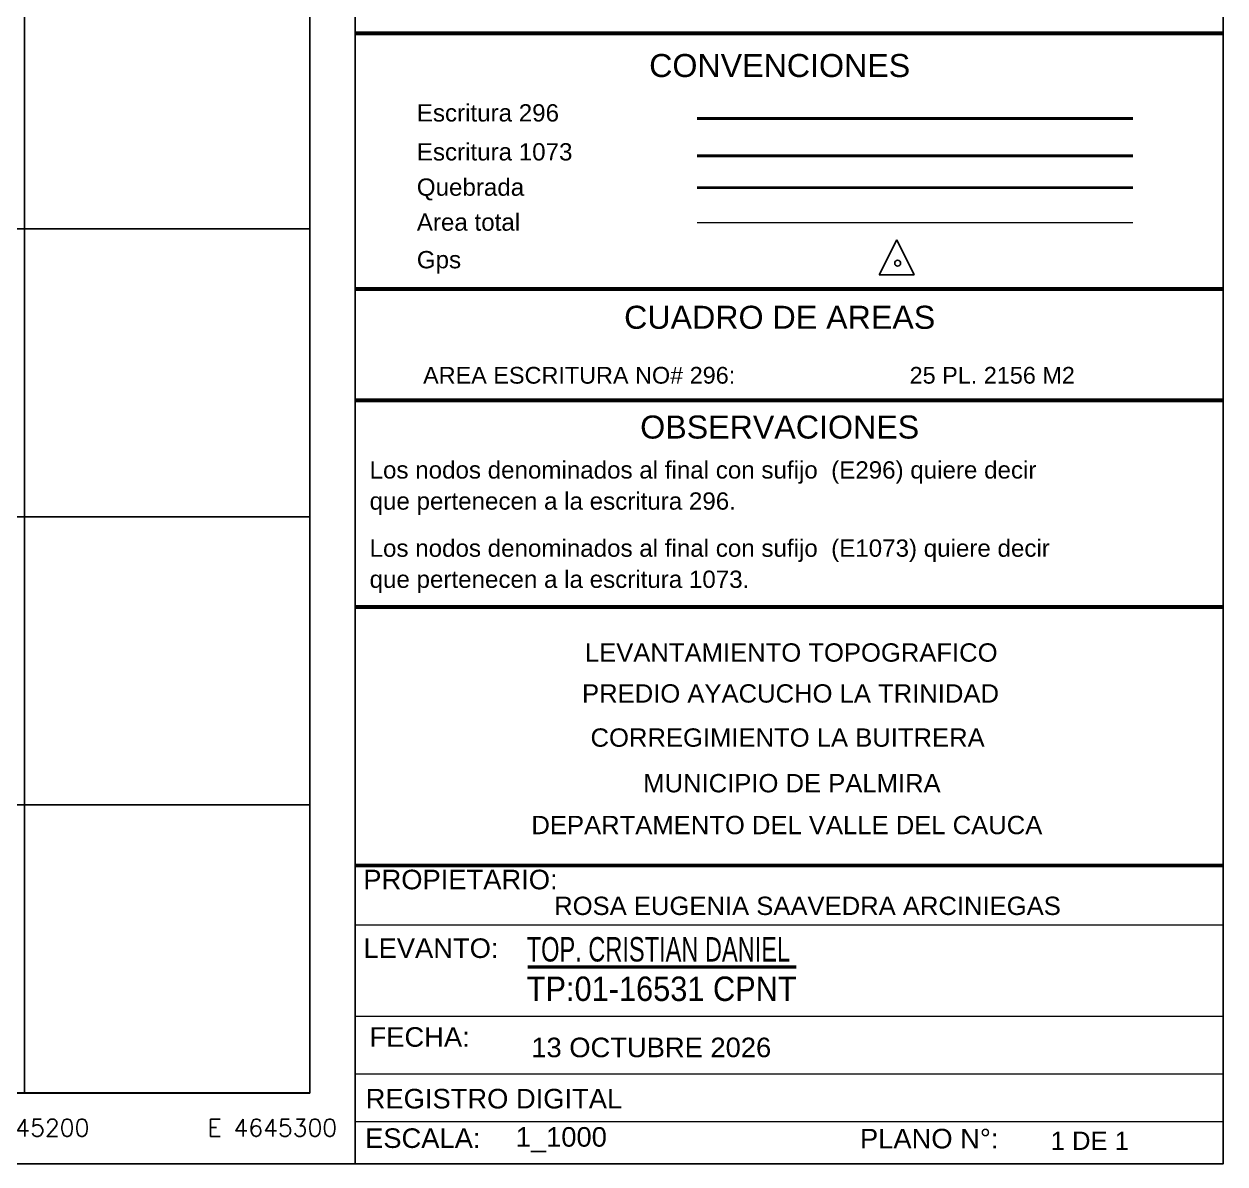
# Model space of a CAD drawing. Header units: metres. Extents: x 4644593 to 4645617, y 1943075 to 1943927.
# Drawn here: x 4645199.8 to 4645616.8, y 1943075.3 to 1943471.1 of the extents above; entities that cross this region are included whole.
import ezdxf
from ezdxf.enums import TextEntityAlignment as Align

# ---------------------------------------------------------------- set-up
doc = ezdxf.new("R2010")
doc.units = ezdxf.units.M
doc.linetypes.add('DASHED', pattern=[0.75, 0.5, -0.25])
for name, color, linetype in [('C-ANNO-TABL-TITL', 150, 'Continuous'), ('MAPA_COORDENADAS', 2, 'Continuous'), ('MAPA_CUADRICULA', 8, 'Continuous'), ('MAPA_MARCO', 7, 'Continuous'), ('Rotulo', 7, 'Continuous'), ('ROTULO_MARCO', 7, 'Continuous')]:
    doc.layers.add(name, color=color, linetype=linetype)
doc.styles.add('F', font='swissk.ttf')
doc.styles.get("Standard").update_dxf_attribs({"font": 'simplex.shx'})

# ---------------------------------------------------------------- blocks, each defined once
blk = doc.blocks.new('Station Mark')
at = {"color": 0, "linetype": 'ByBlock', "lineweight": -2}
for p, q in [((-0.0041, 0.0997), (-0.0791, -0.0503)), ((0.0709, -0.0503), (-0.0041, 0.0997)), ((-0.0791, -0.0503), (0.0709, -0.0503))]:
    blk.add_line(p, q, dxfattribs=at)
blk.add_circle((0, 0), 0.0125, dxfattribs=at)

msp = doc.modelspace()

# ---------------------------------------------------------------- linework, layer by layer
for points in [[(4644593.41, 1943926.77), (4645314.79, 1943926.77), (4645314.79, 1943075.29), (4644593.41, 1943075.29)], [(4645616.15, 1943926.77), (4645314.79, 1943926.77), (4645314.79, 1943075.29), (4645616.15, 1943075.29)]]:
    msp.add_lwpolyline(points, close=True)
at = {"color": 5, "const_width": 1, "flags": 128}
msp.add_lwpolyline([(4645433.52, 1943438.25), (4645584.92, 1943438.25)], dxfattribs=at)
at = {"color": 4, "const_width": 1, "flags": 128}
msp.add_lwpolyline([(4645433.52, 1943425.3), (4645584.92, 1943425.3)], dxfattribs=at)
at = {"color": 3, "const_width": 1, "flags": 128}
msp.add_lwpolyline([(4645433.52, 1943414.24), (4645584.92, 1943414.24)], dxfattribs=at)
at = {"color": 7, "linetype": 'DASHED', "ltscale": 10, "const_width": 0.5, "flags": 128}
msp.add_lwpolyline([(4645433.52, 1943402.09), (4645584.92, 1943402.09)], dxfattribs=at)
at = {"layer": 'MAPA_CUADRICULA'}
for p, q in [((4645200, 1943099.85), (4645200, 1943909.58)), ((4644613.98, 1943400), (4645299.01, 1943400)), ((4644613.98, 1943300), (4645299.01, 1943300)), ((4644613.98, 1943200), (4645299.01, 1943200)), ((4644613.98, 1943100), (4645299.01, 1943100))]:
    msp.add_line(p, q, dxfattribs=at)
at = {"layer": 'MAPA_MARCO'}
for p, q in [((4645299.01, 1943099.85), (4645299.01, 1943909.58)), ((4644613.98, 1943099.85), (4645299.01, 1943099.85))]:
    msp.add_line(p, q, dxfattribs=at)
at = {"layer": 'Rotulo', "lineweight": 0, "ltscale": 2, "const_width": 1.36}
for points in [[(4645314.79, 1943467.8), (4645616.15, 1943467.8)], [(4645314.79, 1943379.08), (4645616.15, 1943379.08)], [(4645314.79, 1943340.38), (4645616.15, 1943340.38)], [(4645314.79, 1943268.65), (4645616.15, 1943268.65)], [(4645314.79, 1943178.92), (4645616.15, 1943178.92)]]:
    msp.add_lwpolyline(points, dxfattribs=at)
at = {"layer": 'Rotulo', "lineweight": 0, "ltscale": 2}
for points in [[(4645314.79, 1943158.3), (4645616.15, 1943158.3)], [(4645314.79, 1943126.58), (4645616.15, 1943126.58)], [(4645314.79, 1943106.58), (4645616.15, 1943106.58)], [(4645314.79, 1943090.06), (4645616.15, 1943090.06)], [(4645314.79, 1943075.29), (4645616.15, 1943075.29)]]:
    msp.add_lwpolyline(points, dxfattribs=at)
at = {"layer": 'Rotulo', "color": 7, "lineweight": 0, "ltscale": 10, "const_width": 1.13}
msp.add_lwpolyline([(4645374.68, 1943143.7), (4645467.99, 1943143.7)], dxfattribs=at)
at = {"layer": 'ROTULO_MARCO'}
msp.add_line((4645314.79, 1943075.29), (4644593.41, 1943075.29), dxfattribs=at)

# ---------------------------------------------------------------- block references
at = {"color": 7, "xscale": 81.27032696776524, "yscale": 81.27032696776524, "zscale": 81.27032696776524}
msp.add_blockref('Station Mark', (4645503.17, 1943388.03), dxfattribs=at)

# ---------------------------------------------------------------- texts
at = {"layer": 'C-ANNO-TABL-TITL', "color": 7, "linetype": 'Continuous', "lineweight": -3, "char_height": 5.8175, "attachment_point": 1, "style": 'F'}
for s, insert in [('AREA ESCRITURA NO# 296:', (4645338.39, 1943352.03, 17.45)), ('25 PL. 2156 M2', (4645507.33, 1943352.03, 17.45))]:
    msp.add_mtext(s, dxfattribs=dict(at, insert=insert))
at = {"layer": 'MAPA_COORDENADAS', "color": 8}
for s, p in [('E 4645200', (4645200, 1943087.85)), ('E 4645300', (4645286.05, 1943087.85))]:
    msp.add_text(s, height=6, dxfattribs=at).set_placement(p, align=Align.MIDDLE_CENTER)
at = {"layer": 'Rotulo', "lineweight": 0, "style": 'F'}
for s, height, p in [('CONVENCIONES', 8, (4645462.21, 1943456.67)), ('CUADRO DE AREAS', 8, (4645462.21, 1943369.26)), ('OBSERVACIONES', 8, (4645462.21, 1943331.15)), ('LEVANTAMIENTO TOPOGRAFICO', 6.3666, (4645466.22, 1943252.87)), ('PREDIO AYACUCHO LA TRINIDAD', 6.3666, (4645465.97, 1943238.66)), ('CORREGIMIENTO LA BUITRERA', 6.3666, (4645464.96, 1943223.34)), ('MUNICIPIO DE PALMIRA', 6.3666, (4645466.47, 1943207.51)), ('DEPARTAMENTO DEL VALLE DEL CAUCA', 6.3666, (4645464.7, 1943192.98)), ('ROSA EUGENIA SAAVEDRA ARCINIEGAS', 6.3666, (4645471.87, 1943164.92))]:
    msp.add_text(s, height=height, dxfattribs=at).set_placement(p, align=Align.MIDDLE)
for s, p in [('Escritura 296', (4645336.21, 1943443.23)), ('Escritura 1073', (4645336.21, 1943429.7)), ('Quebrada', (4645336.21, 1943417.45)), ('Area total', (4645336.21, 1943405.31)), ('Gps', (4645336.21, 1943392.26))]:
    msp.add_text(s, height=6, dxfattribs=at).set_placement(p, align=Align.TOP_LEFT)
for s, height, p in [('Los nodos denominados al final con sufijo  (E296) quiere decir ', 6, (4645319.81, 1943313.26)), ('que pertenecen a la escritura 296.', 6, (4645319.81, 1943302.46)), ('Los nodos denominados al final con sufijo  (E1073) quiere decir ', 6, (4645319.81, 1943286.11)), ('que pertenecen a la escritura 1073.', 6, (4645319.81, 1943275.3)), ('PROPIETARIO:', 6.7911, (4645317.63, 1943170.66)), ('LEVANTO:', 6.791, (4645317.66, 1943146.82)), ('FECHA:', 6.791, (4645319.8, 1943115.99)), ('13 OCTUBRE 2026', 6.7911, (4645375.96, 1943112.36)), ('REGISTRO DIGITAL', 6.7911, (4645318.45, 1943094.57)), ('ESCALA:', 6.791, (4645318.25, 1943080.86)), ('PLANO N°:', 6.791, (4645490.09, 1943080.7)), ('1 DE 1', 6.367, (4645556.3, 1943080.17))]:
    msp.add_text(s, height=height, dxfattribs=at).set_placement(p)
at = {"layer": 'Rotulo', "color": 7, "lineweight": 0, "ltscale": 10, "style": 'F'}
for s, width, p, p2 in [('TOP. CRISTIAN DANIEL ', 0.619429, (4645374.37, 1943145.58), (4645468.1, 1943145.58)), ('TP:01-16531 CPNT', 0.791585, (4645374.37, 1943131.88), (4645468.1, 1943131.88))]:
    msp.add_text(s, height=8.489, dxfattribs=dict(at, width=width)).set_placement(p, p2, align=Align.FIT)
at = {"layer": 'Rotulo', "color": 7, "lineweight": 0, "insert": (4645370.55, 1943088.09), "char_height": 6.791, "width": 67.5886, "attachment_point": 1, "style": 'F'}
msp.add_mtext('1_1000', dxfattribs=at)

doc.saveas('drawing.dxf')
